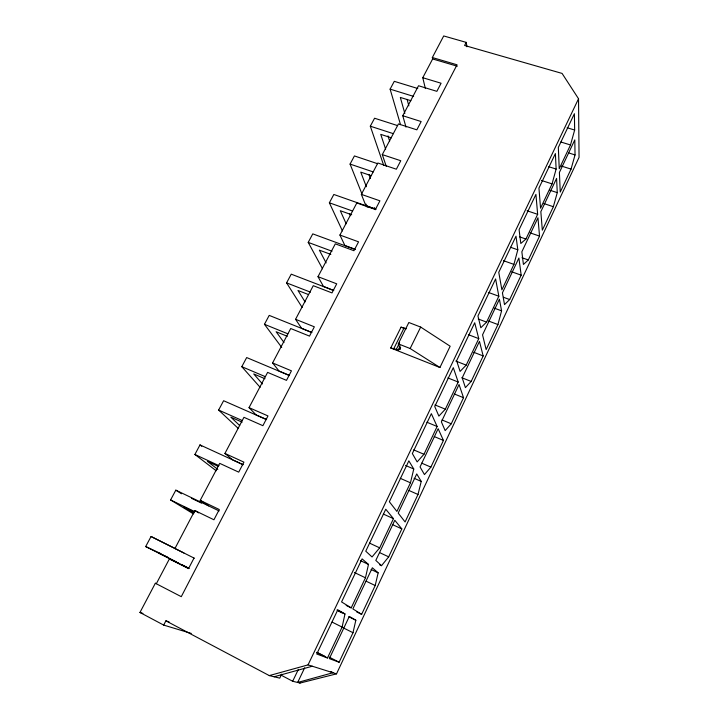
<?xml version="1.0" encoding="UTF-8"?>
<svg xmlns="http://www.w3.org/2000/svg" width="719" height="719" viewBox="0 0 719 719"><rect width="100%" height="100%" fill="white"/><g stroke="black" fill="none" stroke-linecap="round" stroke-linejoin="round"><path stroke-width="1.08" d="M342.1 627.094L344.985 613.963L337.804 609.829L316.728 654.011L327.487 657.957L342.1 627.094L332.079 622.088M353.002 632.711L355.833 620.227L349.299 616.453L329.338 658.631L339.125 662.217L353.002 632.711L342.972 627.696M365.459 577.797L368.488 564.433L362.097 558.879L341.57 601.929L351.205 607.888L365.459 577.797L354.359 572.486M375.192 585.536L378.158 572.836L372.334 567.776L352.867 608.912L361.639 614.341L375.192 585.536L366.097 581.177M410.459 482.8L413.767 469.022L408.85 460.852L389.347 501.745L396.897 511.434L410.459 482.8L400.249 478.315M418.009 494.483L421.226 481.406L416.732 473.947L398.2 513.105L405.094 521.958L418.009 494.483L408.805 490.412M497.934 324.548L501.583 310.842L499.408 299.23L482.548 334.856L486.143 349.614L497.934 324.548L488.48 320.998M513.932 264.385L517.806 249.808L516.008 236.165L498.761 272.321L501.88 289.82L513.932 264.385L503.408 260.664M552.066 183.893L556.129 169.055L555.392 153.587L538.944 188.072L540.553 208.186L552.066 183.893L541.407 180.442M553.36 206.704L557.27 192.629L556.587 178.402L540.841 211.683L542.324 230.17L553.36 206.704L543.816 203.549M570.5 144.977L574.652 130.031L574.4 113.719L558.33 147.413L559.247 168.74L570.5 144.977L560.847 141.994M571.048 169.1L575.038 154.918L574.805 139.899L559.4 172.443L560.245 192.063L571.048 169.1L561.431 166.053M388.682 556.848L401.831 528.887L394.803 520.286L375.812 560.425L381.528 565.673L388.682 556.848L379.614 552.614M430.888 467.116L443.434 440.423L438.141 428.704L420.049 466.937L424.453 474.576L430.888 467.116L421.702 463.153M451.262 423.788L463.53 397.697L459.046 384.53L441.376 421.864L445.16 430.609L451.262 423.788L442.014 419.959M471.179 381.438L483.177 355.941L479.456 341.39L462.209 377.852L465.4 387.64L471.179 381.438L461.868 377.745M509.69 299.553L521.167 275.161L518.902 258.04L502.428 292.858L504.513 304.604L509.69 299.553L503.399 297.253M528.312 259.954L539.538 236.093L537.956 217.776L521.85 251.803L523.423 264.466L528.312 259.954L521.985 257.735M280.976 675.096L292.678 681.261L300.048 683.05L336.519 673.856L579.047 157.389L578.534 98.764L562.078 73.419L464.609 45.468L466.218 42.376L443.713 35.95L432.335 57.538L432.649 58.958L422.772 77.715L425.378 88.581M379.65 547.842L393.473 518.66L385.77 509.241L365.764 551.185L372.038 556.955L379.65 547.842L369.485 543.106M423.976 454.282L437.134 426.493L431.346 413.677L412.338 453.545L417.146 461.904L423.976 454.282L413.686 449.878M445.34 409.174L458.192 382.041L453.294 367.661L434.752 406.55L438.887 416.103L445.34 409.174L434.986 404.932M466.2 365.135L478.755 338.64L474.711 322.759L456.61 360.704L460.097 371.399L466.2 365.135L455.783 361.046M486.583 322.121L498.842 296.237L495.607 278.945L477.946 315.974L480.813 327.756L486.583 322.121L478.198 318.975M525.94 239.041L537.65 214.316L535.925 194.391L519.091 229.694L520.808 243.48L525.94 239.041L519.576 236.857M304.658 667.834L297.657 682.466L332.987 672.75L331.019 671.735M178.519 563.166L169.387 558.915L156.365 583.648L155.349 583.253L139.953 612.471L163.68 625.09L165.891 620.839L269.292 675.599L308.047 664.886L578.534 98.764M390.714 347.987L439.929 367.508L450.157 346.225L420.678 327.073L408.841 322.507L398.281 343.844L400.294 348.985L398.236 349.874L390.714 347.987L401.058 327.163L406.532 328.745M292.678 681.261L298.394 669.353M281.668 674.161L279.754 678.134L269.292 675.599M439.929 367.508L410.145 348.517L420.678 327.073M396.187 349.659L399.629 342.684M398.236 349.874L400.213 345.875M399.647 349.65L400.636 347.645M393.617 349.012L403.952 328.152M194.004 558.088L188.531 568.612L169.387 558.915M189.151 568.54L145.687 546.548L151.053 536.509L174.978 548.444L194.858 510.544L213.938 519.774L219.277 509.519L200.215 500.379L219.708 463.36L238.726 472.149L243.93 462.146L224.93 453.437L243.948 417.317L262.893 425.693L267.98 415.933L249.044 407.637L267.612 372.388L286.486 380.36L291.447 370.833L272.582 362.942L290.71 328.52L309.512 336.115L314.347 326.812L295.563 319.299L313.259 285.686L331.989 292.912L336.717 283.825L318.005 276.68L335.297 243.849L353.946 250.715L358.565 241.836L339.925 235.041L356.822 202.965L375.399 209.49L379.911 200.817L361.351 194.364L377.861 163.006L396.358 169.208L400.762 160.732L382.292 154.603L398.425 123.947L416.84 129.833L421.154 121.547L402.757 115.723L418.539 85.75L436.873 91.34L441.089 83.233L422.772 77.715M193.501 513.914L170.583 499.957L175.822 490.16L219.115 510.93M216.221 470.774L194.894 454.471L199.999 444.908L243.148 464.726L232.632 459.836L224.93 453.437M238.025 428.2L218.621 410.064L223.618 400.726L266.614 419.617M260.143 387.316L241.8 366.681L246.68 357.559L289.523 375.57M281.722 347.394L264.448 324.305L269.212 315.389L311.902 332.546L301.531 328.25L295.563 319.299M302.178 307.453L286.584 282.882L291.24 274.164L333.769 290.521L323.451 286.396L318.005 276.68M322.516 268.771L308.217 242.393L312.774 233.873L355.132 249.439M342.424 230.916L329.374 202.803L333.832 194.472L376.019 209.292L365.809 205.508L361.351 194.364M361.918 193.833L350.072 164.085L354.422 155.933L377.538 163.689M383.748 165.514L370.312 126.202L374.572 118.231L397.589 125.6M400.519 124.666L390.111 89.138L394.282 81.337L417.793 88.518M274.128 676.768L312.298 666.225M432.335 57.538L457.041 64.791L181.278 596.671L155.349 583.253M432.649 58.958L457.302 66.211M163.68 625.09L191.272 633.412M567.165 127.757L574.652 130.031M390.111 89.138L413.641 96.409M410.917 100.705L400.33 97.425L404.842 113.485M568.648 152.922L575.038 154.918M165.891 620.839L169.055 621.827M308.047 664.886L336.519 673.856M139.953 612.471L142.937 613.415M548.696 166.691L556.129 169.055M370.312 126.202L393.347 133.662M391.379 137.823L380.746 134.363L385.636 149.201M549.873 190.22L557.27 192.629M527.072 210.775L537.65 214.316M350.072 164.085L373.197 171.922M371.076 175.634L360.74 172.12L366.375 186.742M530.074 232.857L539.538 236.093M510.463 247.246L517.806 249.808M329.374 202.803L352.607 211.044M351.699 214.765L340.285 210.703L346.172 223.771M511.649 271.773L521.167 275.161M488.39 292.417L498.842 296.237M355.033 249.232L344.868 245.494L339.925 235.041M494.25 308.127L501.583 310.842M308.217 242.393L332.007 251.219M330.839 254.418L319.371 250.149L326.111 262.902M468.375 334.668L478.755 338.64M473.785 352.301L483.177 355.941M401.058 327.163L405.237 328.781M286.584 282.882L310.464 292.148M308.451 294.556L297.99 290.485L305.081 301.917M398.281 343.844L410.145 348.517M447.874 377.924L458.192 382.041M454.21 393.94L463.53 397.697M264.448 324.305L287.843 333.796M287.321 336.303L276.123 331.747L284.005 342.496M426.879 422.215L437.134 426.493M289.398 375.408L279.107 371.085L272.582 362.942M434.177 436.532L443.434 440.423M241.8 366.681L265.284 376.648M264.987 378.733L253.744 373.952L262.489 383.955M405.534 465.445L413.767 469.022M414.081 478.279L421.226 481.406M266.47 419.474L256.144 414.935L249.044 407.637M218.621 410.064L242.186 420.516M242.123 422.17L230.844 417.155L239.715 425.558M383.335 514.058L393.473 518.66M392.691 524.717L401.831 528.887M194.894 454.471L218.989 465.642M218.387 466.469L207.405 461.373L217.83 469.417M145.687 546.548L160.705 553.576M159.825 553.495L167.842 557.243M379.515 564.721L381.528 565.673M360.426 560.622L368.488 564.433M371.103 569.493L378.158 572.836M191.578 498.348L201.59 503.156M170.583 499.957L194.768 511.667M194.427 511.991L183.399 506.652L193.932 513.096M331.037 671.798L332.987 672.75M346.199 605.425L351.205 607.888M356.633 611.878L361.639 614.341M336.968 610.009L344.985 613.963M338.236 610.988L342.262 612.974M348.823 616.758L355.833 620.227M174.879 548.498L183.866 552.965M194.301 558.196L151.053 536.509M158.818 553.028L176.398 561.925M182.258 564.891L188.117 567.857M329.176 657.112L339.125 662.217M317.358 652.484L325.348 656.582M316.54 652.34L327.487 657.957M298.07 682.007L300.048 683.05M194.858 510.544L198.624 512.872M175.822 490.16L181.467 493.773M200.215 500.379L208.546 505.834M199.999 444.908L201.751 446.31M349.569 213.597L350.459 215.637M366.007 204.097L367.229 207.18M374.428 207.638L375.237 209.732M368.91 174.358L370.456 178.501M382.292 154.603L386.283 166.404M387.972 135.873L389.653 141.131M402.757 115.723L406.01 127.128M407.098 99.375L408.859 105.864M466.218 42.376L466.955 46.789"/></g></svg>
